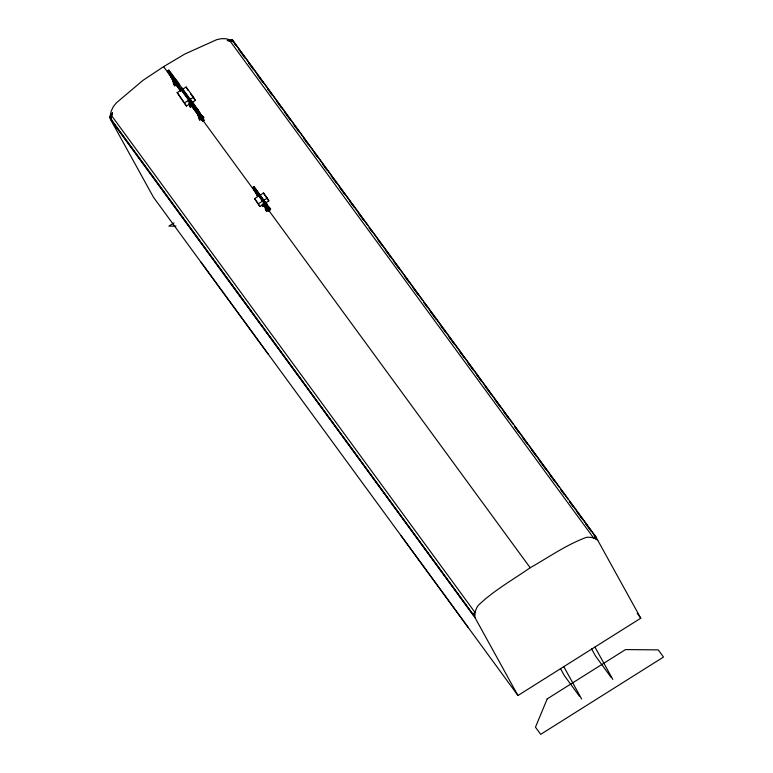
<?xml version="1.0" encoding="UTF-8"?>
<svg xmlns="http://www.w3.org/2000/svg" width="773" height="773" viewBox="0 0 773 773"><rect width="100%" height="100%" fill="white"/><g stroke="black" fill="none" stroke-linecap="round" stroke-linejoin="round"><path stroke-width="1.16" d="M110.239 115.341L111.206 111.051L113.245 106.809L116.259 102.935L142.995 80.353L163.605 66.652L184.815 54.033L216.817 39.636L221.522 38.65L226.045 38.766L230.074 39.906M111.36 116.878L112.462 112.761L109.505 117.129L110.442 118.839L473.868 615.627L474.844 615.018M112.462 112.761L111.061 116.665L111.592 119.989M597.751 540.279C594.63 537.544 590.379 536.906 586.369 537.38C566.416 544.685 548.646 557.333 530.172 567.74C512.654 579.972 493.474 590.64 478.091 605.549C475.753 609.095 474.226 613.289 474.951 617.579L517.958 695.507L640.769 618.197L597.751 540.279L594.195 535.409M173.635 81.609L167.519 70.981L168.852 70.14L197.985 109.805L204.111 120.433L202.777 121.274L200.7 118.607M167.519 70.981L168.166 71.696L169.5 70.855M171.79 78.498L173.123 77.658L173.616 78.479L172.282 79.319L168.785 72.981L178.128 85.697L180.824 90.576M174.128 79.233L172.785 80.073L172.282 79.319M176.698 84.547L174.698 85.813L173.654 84.383L172.93 80.904L174.408 79.967M174.698 85.813L173.973 82.334L176.205 80.933L175.152 79.503L177.655 81.861M176.321 82.238L174.988 83.078L180.515 90.634M178.128 85.697L179.462 84.856L170.118 72.14M177.22 92.634L186.119 87.03L193.559 97.195L195.356 100.451L186.457 106.056L177.22 92.634L186.457 106.056M199.83 112.916L198.497 113.747L201.511 119.274L192.264 106.703L188.496 99.872L189.829 99.031L199.347 112.095L202.845 118.433L201.222 116.279M184.66 102.799L193.559 97.195M188.776 103.389L190.303 107.147L192.303 105.882M192.264 106.703L193.608 105.862M168.166 71.696L196.651 110.636L197.985 109.805M188.496 99.872L197.502 112.182L198.835 111.341M196.651 110.636L198.081 112.761L199.415 111.921M198.168 115.409L199.221 116.839L199.936 120.317L198.893 118.887L198.168 115.409L199.656 114.472M202.777 121.274L199.444 115.042L200.777 114.201M199.221 116.839L200.7 115.902M202.275 120.163L203.608 119.322M202.13 120.549L203.463 119.718L204.111 120.433M173.964 222.914L168.891 226.112L175.906 226.17M257.419 195.956L252.713 187.453L254.056 186.612L266.501 204.033L269.835 210.266L268.492 211.106L267.844 210.391L269.178 209.551L269.835 210.266M252.713 187.453L253.37 188.168L254.704 187.327M263.226 202.014L253.988 189.453L257.477 195.782L258.82 194.941M257.399 196.361L259.622 194.96M254.646 198.593L263.545 192.989L267.313 198.139L268.82 200.883L259.921 206.488L254.646 198.593L259.921 206.488M253.37 188.168L262.376 200.478L263.709 199.637M258.414 203.743L267.313 198.139M265.129 201.753L263.796 202.594L268.492 211.106M265.158 204.874L266.501 204.033M261.892 205L262.936 206.43L264.936 205.174M270.608 208.923L267.052 205.125L270.608 208.923L266.598 211.444L265.554 210.005L264.83 206.526L266.318 205.599M266.598 211.444L265.883 207.966L267.361 207.029M256.626 191.057L255.322 188.612L265.554 202.748L268.386 207.869L267.226 209.106L262.376 200.478M267.989 210.005L269.323 209.164M472.921 613.917L475.086 612.554L111.66 115.766L109.505 117.129L473.868 615.627M595.732 536.617L593.577 537.969L230.151 41.182L232.306 39.819L595.732 536.617L596.679 538.327L595.703 538.936M231.204 41.442L227.301 40.476L232.306 39.819L367.929 225.639M227.301 40.476L231.407 40.911L234.403 42.689M177.036 81.716L178.698 83.291M191.81 102.268L194.303 104.626M265.274 202.333L266.936 203.908L265.893 202.478M268.279 354.189L201.038 262.279M468.322 627.637L401.081 535.728M369.359 227.591L422.802 300.649M424.232 302.591L513.301 424.358M514.731 426.3L559.623 487.666M561.043 489.618L568.174 499.358M569.595 501.31L596.679 538.327M234.335 43.491L235.755 45.433M238.606 49.337L245.022 58.101M248.587 62.971L253.573 69.792M257.138 74.662L262.839 82.45M267.825 89.272L272.096 95.118M276.376 100.963L281.362 107.776M284.928 112.645L290.629 120.443M293.479 124.337L299.18 132.135M303.451 137.981L308.437 144.793M314.138 152.59L317.703 157.46M322.689 164.272L326.969 170.118M331.24 175.964L336.236 182.786M339.791 187.655L344.787 194.477M349.773 201.289L354.044 207.135M358.324 212.981L363.31 219.803M369.011 227.591L372.576 232.46M377.562 239.282L381.843 245.128M385.398 249.998L390.384 256.82M393.95 261.689L399.651 269.477M404.637 276.299L408.917 282.145M413.188 287.991L418.183 294.803M423.884 302.601L427.44 307.47M430.29 311.364L435.991 319.162M440.272 324.998L445.258 331.82M448.823 336.69L454.524 344.487M459.51 351.3L463.79 357.145M468.061 362.991L473.047 369.813M476.612 374.683L481.598 381.504M485.164 386.374L490.865 394.162M495.135 400.008L500.131 406.83M503.687 411.7L509.388 419.488M514.383 426.31L518.654 432.155M522.935 438.001L527.205 443.847M531.486 449.683L536.472 456.505M539.322 460.399L545.738 469.172M550.009 475.018L554.995 481.83M560.696 489.628L564.261 494.498M569.247 501.31L572.812 506.18M577.093 512.026L582.079 518.847M585.644 523.717L591.345 531.515M637.223 613.356L640.769 618.197M190.622 93.977L195.356 100.451M265.68 196.584L268.82 200.883M181.491 87.629L190.815 101.099M177.017 83.184L179.085 86.016M196.371 109.65L198.458 112.491M202.062 117.796L203.463 119.718M611.24 677.525L595.568 656.113L591.538 648.808M163.605 66.652L172.823 79.242M179.346 88.161L180.66 89.968M196.265 111.302L197.588 113.109M202.652 120.028L257.989 195.675M268.608 210.179L530.172 567.74M188.139 101.05L191.636 105.843L187.868 99.012L178.756 86.557L180.911 90.46M263.226 203.695L265.738 207.135M175.065 83.561L180.756 91.349M190.728 104.973L199.279 116.655M263.69 204.71L265.767 207.551M172.93 80.904L173.973 82.334M264.83 206.526L265.883 207.966M579.383 696.164L564.425 675.718L560.396 668.413M474.951 617.579L110.481 119.361L153.489 197.279L517.958 695.507M257.477 195.782L257.989 196.535M197.502 112.182L198.014 112.935M198.081 112.761L199.444 115.042M594.939 647.049L612.796 679.399M563.788 666.655L581.654 699.014M263.545 192.989L265.052 195.724M186.119 87.03L187.916 90.286M254.056 186.612L254.559 187.713M168.852 70.14L169.355 71.251M262.453 204.111L262.936 206.43M189.578 103.669L190.303 107.147M111.457 119.081L111.525 120.791M547.226 698.869L535.457 727.19L540.694 734.35L663.495 657.05L658.258 649.89L625.541 649.571L547.226 698.869M202.893 116.365L200.391 114.008L203.946 117.796L202.893 116.365"/></g></svg>
